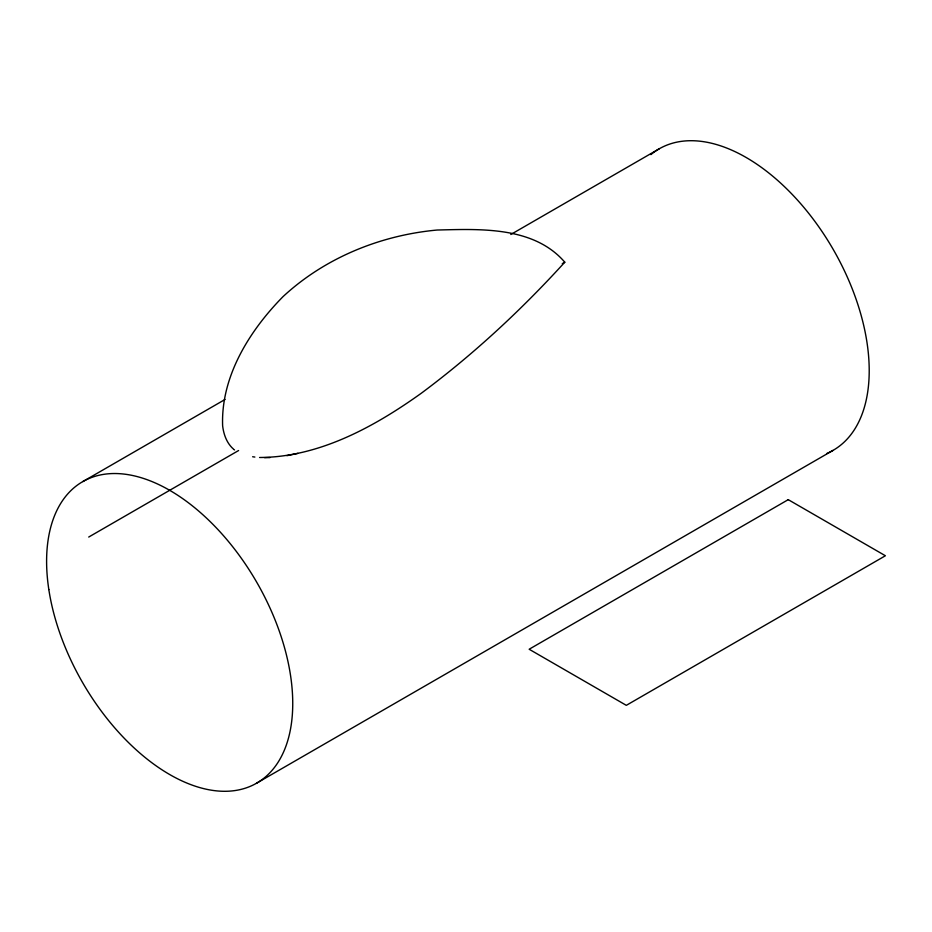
<?xml version="1.0" encoding="UTF-8"?>
<svg xmlns="http://www.w3.org/2000/svg" width="932" height="932" viewBox="0 0 932 932"><rect width="100%" height="100%" fill="white"/><g stroke="black" fill="none" stroke-linecap="round" stroke-linejoin="round"><path stroke-width="1.4" d="M233.28 448.921C226.709 443.073 223.622 434.324 222.631 425.784C220.756 376.528 249.59 330.557 283.013 296.644C324.884 257.756 380.571 235.202 437.201 230.029C480.446 228.957 533.791 226.266 564.792 262.195C521.151 310.181 473.374 354.475 421.322 393.222C374.175 426.938 318.919 457.286 259.574 457.495M82.843 481.576L225.078 399.455M510.794 234.491L659.32 148.747M88.715 537.053L238.592 450.529M562.276 263.651L564.792 262.195M256.486 783.253L832.963 450.424M286.905 455.678L297.949 453.371M264.572 457.67L270.012 457.6M252.63 456.762L254.879 457.053M233.885 449.434L234.526 449.935M650.874 154.63A174.039 100.481 60 0 1 831.915 247.201A174.039 100.481 60 0 1 826.731 453.511M788.239 499.657L529.155 649.243L626.316 705.338L885.4 555.752L788.239 499.657M48.825 589.537A174.039 100.481 60 0 0 250.254 786.34A174.039 100.481 60 0 0 209.921 521.361A174.039 100.481 60 0 0 48.825 589.537"/></g></svg>
